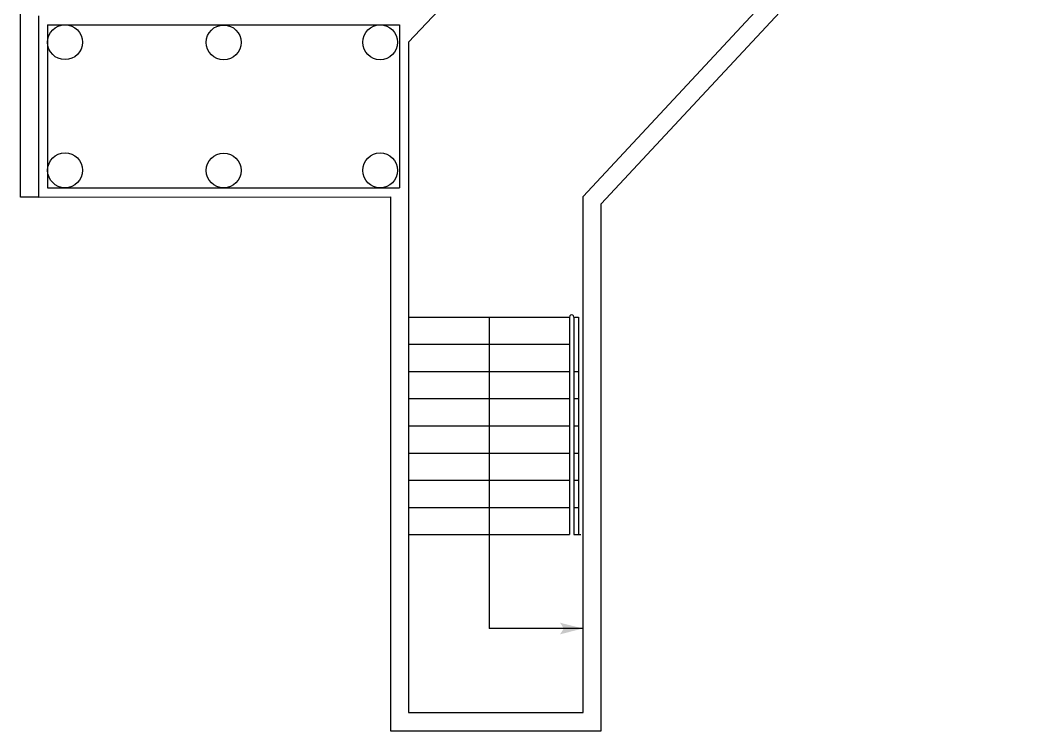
# Model space of a CAD drawing. Extents: x -30 to 1202, y 231 to 898.
# Drawn here: x 493.3 to 549, y 519.5 to 558.7 of the extents above; entities that cross this region are included whole.
import ezdxf

# ---------------------------------------------------------------- set-up
doc = ezdxf.new("R2010")
doc.units = 0
doc.header["$LTSCALE"] = 0.04
doc.layers.get('0').update_dxf_attribs({"linetype": 'CONTINUOUS'})
for name, color, linetype in [('0.2', 2, 'CONTINUOUS'), ('0.3', 3, 'CONTINUOUS'), ('0.5', 5, 'CONTINUOUS')]:
    doc.layers.add(name, color=color, linetype=linetype)

# ---------------------------------------------------------------- blocks, each defined once
blk = doc.blocks.new('SBPLN120')
for points in [[(-0.254, 0.064), (0, 0), (-0.212, 0)], [(-0.254, -0.064), (0, 0), (-0.212, 0)]]:
    blk.add_solid(points)

msp = doc.modelspace()

# ---------------------------------------------------------------- linework, layer by layer
at = {"layer": '0.2'}
for p, q in [((514.748, 542.32), (523.624, 542.321)), ((519.186, 542.32), (519.187, 525.143)), ((523.624, 542.321), (523.625, 530.321)), ((523.874, 542.321), (523.875, 530.321)), ((523.874, 542.321), (524.124, 542.321)), ((524.124, 542.321), (524.125, 530.321)), ((514.748, 540.82), (523.624, 540.821)), ((514.748, 539.32), (523.624, 539.321)), ((523.874, 539.321), (524.124, 539.321)), ((514.748, 537.82), (523.624, 537.821)), ((523.874, 537.821), (524.124, 537.821)), ((514.748, 536.32), (523.624, 536.321)), ((523.874, 536.321), (524.124, 536.321)), ((514.748, 534.82), (523.624, 534.821)), ((523.874, 534.821), (524.124, 534.821)), ((514.748, 533.32), (523.624, 533.321)), ((523.874, 533.321), (524.124, 533.321)), ((514.748, 531.82), (523.624, 531.821)), ((523.874, 531.821), (524.124, 531.821)), ((514.748, 530.32), (523.625, 530.321)), ((523.875, 530.321), (524.25, 530.321)), ((524.374, 525.143), (519.187, 525.143))]:
    msp.add_line(p, q, dxfattribs=at)
msp.add_arc((523.749, 542.321), 0.125, 0.0038, 180.0038, dxfattribs=at)
at = {"layer": '0.3'}
msp.add_line((524.374, 540.821), (524.374, 548.967), dxfattribs=at)
at = {"layer": '0.5'}
for p, q in [((493.315, 548.94), (493.305, 705.81)), ((525.374, 548.573), (549.038, 573.946)), ((514.748, 557.475), (528.558, 572.283)), ((524.374, 548.967), (537.95, 563.523)), ((494.314, 558.94), (494.315, 548.94)), ((494.814, 558.44), (514.248, 558.441)), ((494.814, 558.44), (494.815, 549.44)), ((514.248, 558.441), (514.248, 549.441)), ((514.748, 557.475), (514.748, 548.941)), ((494.815, 549.44), (514.248, 549.441)), ((494.315, 548.94), (493.315, 548.94)), ((494.315, 548.94), (513.748, 548.941)), ((513.748, 548.941), (513.748, 519.502)), ((514.748, 548.941), (514.748, 520.502)), ((524.374, 520.502), (524.374, 548.967)), ((525.374, 519.502), (525.374, 548.573)), ((514.748, 520.502), (524.374, 520.502)), ((513.748, 519.502), (525.375, 519.502))]:
    msp.add_line(p, q, dxfattribs=at)
for centre in [(495.78, 557.476), (504.536, 557.465), (513.174, 557.473), (495.781, 550.413), (504.537, 550.402), (513.174, 550.41)]:
    msp.add_circle(centre, 0.961, dxfattribs=at)
msp.add_arc((514.153, 520.187), 0.684, 27.4591, 29.5726, dxfattribs=at)

# ---------------------------------------------------------------- block references
at = {"layer": '0.2', "xscale": 5, "yscale": 5, "zscale": 5, "rotation": 0.00377182507323326}
msp.add_blockref('SBPLN120', (524.374, 525.143), dxfattribs=at)

doc.saveas('drawing.dxf')
